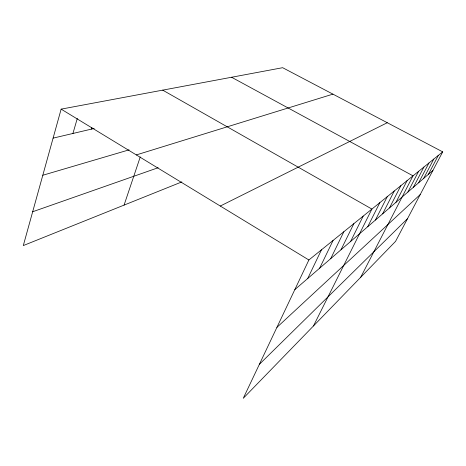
<?xml version="1.0" encoding="UTF-8"?>
<svg xmlns="http://www.w3.org/2000/svg" width="466" height="466" viewBox="0 0 466 466"><rect width="100%" height="100%" fill="white"/><g stroke="black" fill="none" stroke-linecap="round" stroke-linejoin="round"><path stroke-width="0.7" d="M442.7 151.869L308.882 259.981L243.258 398.302L395.564 241.359L442.7 151.869L282.641 67.698L61.139 109.137L23.3 245.57L181.857 181.903M72.941 133.462L77.292 118.411M91.458 129.111L91.878 127.719M124.073 205.104L140.26 156.937M307.706 278.505L321.47 249.817M319.629 268.218L333.091 240.421M330.691 258.671L343.867 231.719M340.984 249.788L353.875 223.633M350.583 241.499L363.195 216.102M313.449 325.967L371.903 209.065L162.71 90.136M367.732 226.703L379.825 202.669M375.415 220.069L387.263 196.658M382.662 213.818L394.265 191.002M389.494 207.918L400.871 185.66M395.96 202.343L407.115 180.622M360.701 277.276L413.016 175.851L231.579 77.251M407.884 192.05L418.614 171.331M413.394 187.291L423.92 167.038M418.631 182.771L428.97 162.966M423.623 178.466L433.77 159.087M428.376 174.36L438.337 155.394M259.393 364.301L407.505 218.682M276.897 327.4L420.198 194.584M294.821 289.625L432.914 170.445M220.29 206.036L387.275 122.727M32.678 211.75L158.16 167.719M136.334 154.922L332.922 94.138M42.796 175.263L129.065 149.86M53.101 138.128L94.231 128.459M61.139 109.137L308.882 259.981"/></g></svg>
